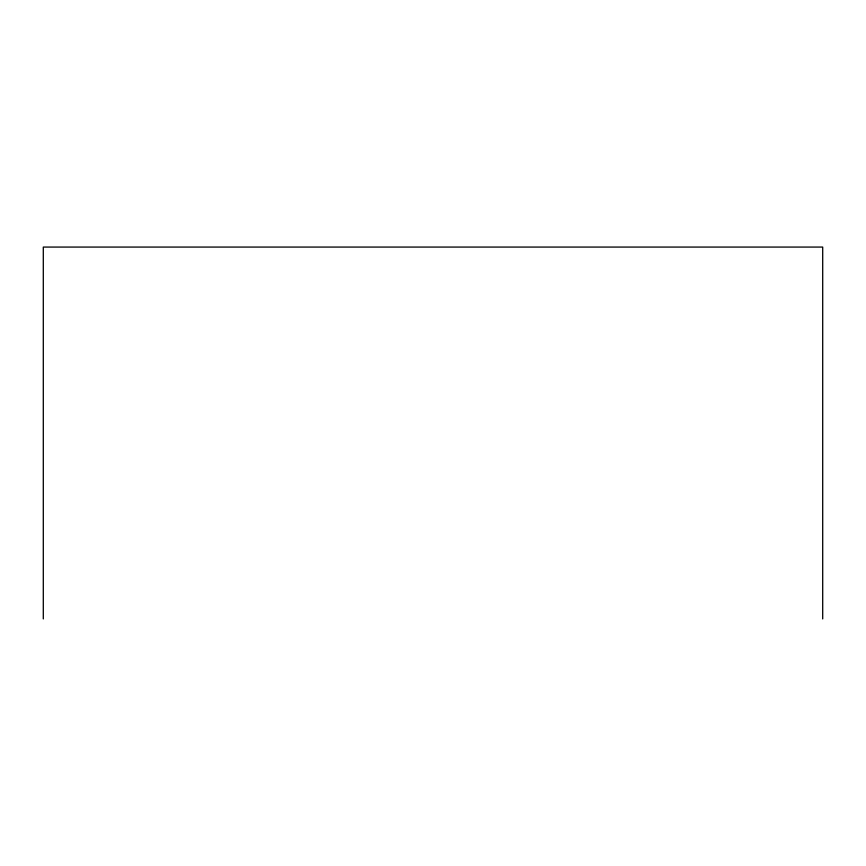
<?xml version="1.0" encoding="UTF-8"?>
<svg xmlns="http://www.w3.org/2000/svg" width="866" height="866" viewBox="0 0 866 866"><rect width="100%" height="100%" fill="white"/><g stroke="black" fill="none" stroke-linecap="round" stroke-linejoin="round"><path stroke-width="1.3" d="M822.7 618.93L822.7 247.07L43.3 247.07L43.3 618.93"/></g></svg>
